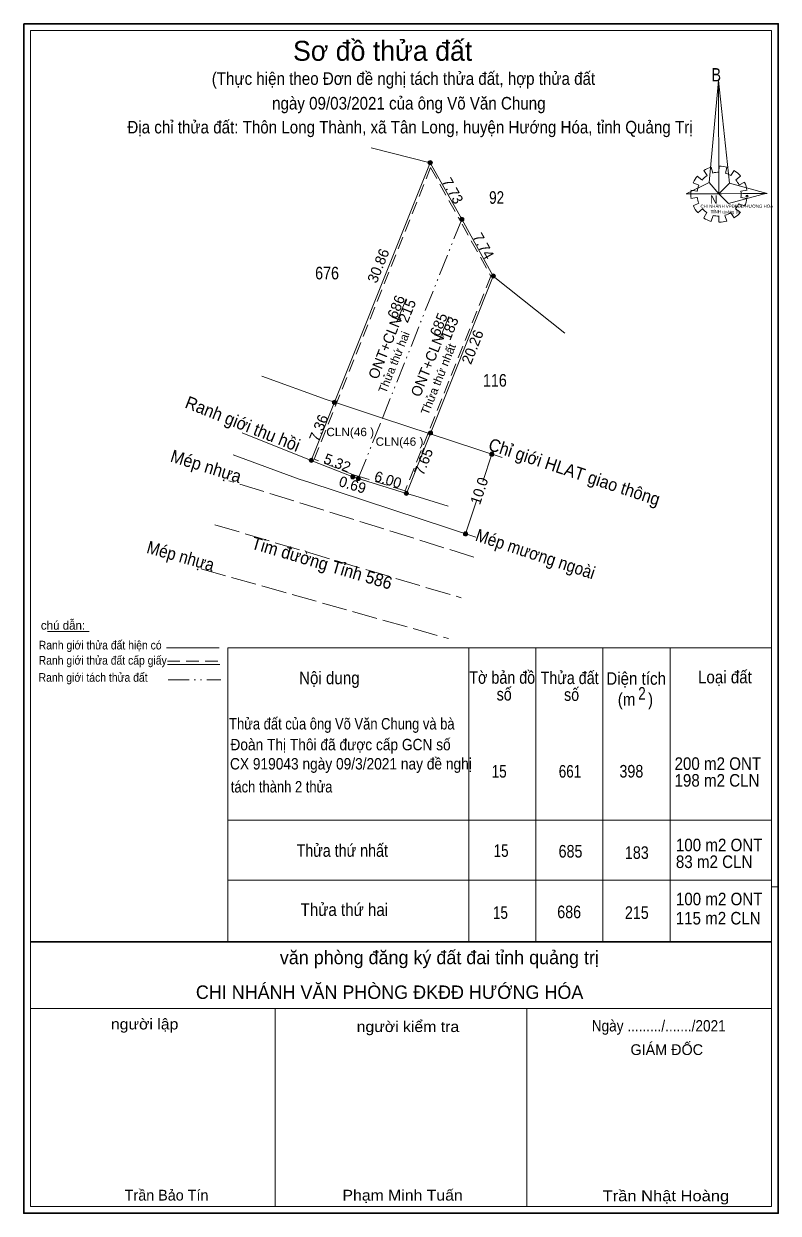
# Model space of a CAD drawing. Header units: metres. Extents: x 543489 to 544159, y 1834754 to 1834941.
# Drawn here: x 543488.5 to 543578.5, y 1834753.7 to 1834895.5 of the extents above; entities that cross this region are included whole.
import ezdxf
from ezdxf.enums import TextEntityAlignment as Align

# ---------------------------------------------------------------- set-up
doc = ezdxf.new("R2010")
doc.units = ezdxf.units.M
doc.header["$LTSCALE"] = 0.5
doc.header["$PDMODE"] = 32
doc.header["$PDSIZE"] = 0.25
for name, pattern in [('DASH_DOUBLE_DOT', [9.2, 5, -1.2, 0.3, -1.2, 0.3, -1.2]), ('LONG_DASHED', [7.5, 6, -1.5]), ('MEDIUM_DASHED', [4.5, 3, -1.5])]:
    doc.linetypes.add(name, pattern=pattern)
for name, color, linetype, lineweight in [('10', 7, 'Continuous', 13), ('13', 7, 'Continuous', 13), ('4', 7, 'Continuous', 13), ('5', 7, 'Continuous', 13)]:
    doc.layers.add(name, color=color, linetype=linetype, lineweight=lineweight)

msp = doc.modelspace()

# ---------------------------------------------------------------- hatches: boundary and pattern name
at = {"layer": '5'}
for points in [[(543537.2594, 1834878.9483, 1), (543536.7594, 1834878.9483, 1)], [(543541.0194, 1834872.1983, 1), (543540.5194, 1834872.1983, 1)], [(543544.7794, 1834865.4383, 1), (543544.2794, 1834865.4383, 1)], [(543525.8394, 1834850.3883, 1), (543525.3394, 1834850.3883, 1)], [(543537.2794, 1834846.7183, 1), (543536.7794, 1834846.7183, 1)], [(543544.6094, 1834844.1983, 1), (543544.1094, 1834844.1983, 1)], [(543523.0694, 1834843.4583, 1), (543522.5694, 1834843.4583, 1)], [(543528.0194, 1834841.4983, 1), (543527.5194, 1834841.4983, 1)], [(543528.6794, 1834841.2983, 1), (543528.1794, 1834841.2983, 1)], [(543534.4094, 1834839.5283, 1), (543533.9094, 1834839.5283, 1)], [(543541.4694, 1834834.6983, 1), (543540.9694, 1834834.6983, 1)]]:
    msp.add_hatch(color=256, dxfattribs=at).paths.add_polyline_path(points)

# ---------------------------------------------------------------- linework, layer by layer
at = {"layer": '10'}
for p, q in [((543522.82, 1834843.46), (543537.01, 1834878.95)), ((543544.53, 1834865.44), (543534.16, 1834839.53)), ((543528.42, 1834841.3), (543528.43, 1834841.3)), ((543528.43, 1834841.3), (543534.16, 1834839.53))]:
    msp.add_line(p, q, dxfattribs=at)
at = {"layer": '10', "linetype": 'DASH_DOUBLE_DOT'}
for p, q in [((543531.3, 1834848.5), (543540.77, 1834872.2)), ((543528.43, 1834841.3), (543531.31, 1834848.5))]:
    msp.add_line(p, q, dxfattribs=at)
at = {"layer": '10'}
for points in [[(543537.01, 1834878.95), (543540.77, 1834872.2), (543544.53, 1834865.44)], [(543522.82, 1834843.46), (543527.77, 1834841.5), (543528.43, 1834841.3)]]:
    msp.add_lwpolyline(points, dxfattribs=at)
at = {"layer": '13'}
for p, q in [((543533.08, 1834860.06), (543534.15, 1834862.71)), ((543538.15, 1834857.95), (543539.22, 1834860.6))]:
    msp.add_line(p, q, dxfattribs=at)
msp.add_lwpolyline([(543537, 1834846.63), (543531.31, 1834848.5), (543525.59, 1834850.39)], dxfattribs=at)
at = {"layer": '4'}
for p, q in [((543537.01, 1834878.95), (543529.98, 1834880.71)), ((543570.03, 1834877.41), (543569.63, 1834878)), ((543570.53, 1834878.41), (543570.7, 1834877.71)), ((543571.44, 1834877.82), (543571.47, 1834878.55)), ((543572.4, 1834878.41), (543572.23, 1834877.68)), ((543572.88, 1834877.41), (543573.28, 1834878)), ((543569.04, 1834876.27), (543568.39, 1834876.54)), ((543568.87, 1834877.36), (543569.42, 1834876.89)), ((543574, 1834877.36), (543573.45, 1834876.91)), ((543573.84, 1834876.29), (543574.5, 1834876.61)), ((543568.11, 1834875.66), (543568.83, 1834875.54)), ((543571.1, 1834875.22), (543571.79, 1834875.22)), ((543574.8, 1834875.66), (543574.06, 1834875.54)), ((543568.83, 1834874.81), (543568.11, 1834874.7)), ((543568.39, 1834873.81), (543569.04, 1834874.13)), ((543574.52, 1834873.79), (543573.8, 1834874.06)), ((543574.06, 1834874.81), (543574.8, 1834874.7)), ((543569.48, 1834873.45), (543568.91, 1834872.99)), ((543569.63, 1834872.38), (543570, 1834873.02)), ((543570.75, 1834872.67), (543570.53, 1834871.97)), ((543571.44, 1834871.85), (543571.44, 1834872.56)), ((543572.16, 1834872.67), (543572.38, 1834871.99)), ((543573.28, 1834872.38), (543572.88, 1834872.99)), ((543573.41, 1834873.45), (543574, 1834873.02)), ((543544.53, 1834865.44), (543553.08, 1834858.64)), ((543522.82, 1834843.46), (543514.58, 1834846.73)), ((543545.57, 1834843.8), (543537, 1834846.63)), ((543544.36, 1834844.2), (543543.29, 1834840.96)), ((543542.52, 1834838.62), (543541.22, 1834834.7)), ((543491.36, 1834823.05), (543496.33, 1834823.05)), ((543505.55, 1834821.13), (543511.82, 1834821.13)), ((543512.87, 1834821.12), (543577.73, 1834821.12)), ((543512.87, 1834821.12), (543512.87, 1834786.07)), ((543541.61, 1834821.12), (543541.61, 1834786.07)), ((543549.61, 1834821.12), (543549.61, 1834786.07)), ((543557.61, 1834821.12), (543557.61, 1834786.07)), ((543565.61, 1834821.12), (543565.61, 1834786.07)), ((543505.65, 1834819.12), (543511.91, 1834819.12)), ((543512.87, 1834800.55), (543577.73, 1834800.55)), ((543512.87, 1834793.41), (543577.73, 1834793.41)), ((543577.72, 1834792.62), (543578.52, 1834792.62)), ((543512.86, 1834786.07), (543577.72, 1834786.07)), ((543512.87, 1834786.07), (543577.73, 1834786.07)), ((543488.52, 1834785.29), (543488.52, 1834753.71)), ((543489.32, 1834778.13), (543577.72, 1834778.13)), ((543518.52, 1834778.13), (543518.52, 1834754.51)), ((543548.52, 1834778.13), (543548.52, 1834754.51))]:
    msp.add_line(p, q, dxfattribs=at)
at = {"layer": '4', "linetype": 'MEDIUM_DASHED'}
for p, q in [((543537.05, 1834878.37), (543540.49, 1834872.18)), ((543505.65, 1834819.54), (543511.96, 1834819.54))]:
    msp.add_line(p, q, dxfattribs=at)
at = {"layer": '4', "linetype": 'LONG_DASHED'}
for p, q in [((543542.21, 1834831.94), (543512.97, 1834841.04)), ((543511.33, 1834835.78), (543540.7, 1834827.08)), ((543509.7, 1834830.53), (543539.19, 1834822.21))]:
    msp.add_line(p, q, dxfattribs=at)
at = {"layer": '4', "linetype": 'DASH_DOUBLE_DOT'}
msp.add_line((543505.74, 1834817.31), (543512.04, 1834817.31), dxfattribs=at)
at = {"layer": '4', "lineweight": 35}
msp.add_line((543489.32, 1834786.07), (543577.72, 1834786.07), dxfattribs=at)
msp.add_lwpolyline([(543488.52, 1834895.51), (543578.52, 1834895.51), (543578.52, 1834753.71), (543488.52, 1834753.71)], close=True, dxfattribs=at)
at = {"layer": '4'}
for points in [[(543488.52, 1834753.71), (543488.52, 1834895.5), (543578.52, 1834895.5), (543578.52, 1834753.71)], [(543488.52, 1834753.71), (543488.52, 1834895.5), (543578.52, 1834895.5), (543578.52, 1834753.71)], [(543577.72, 1834786.07), (543577.72, 1834754.51), (543489.32, 1834754.51), (543489.32, 1834894.71), (543577.72, 1834894.71)], [(543571.4, 1834888.75), (543571.44, 1834875.25), (543570.27, 1834876.59)], [(543571.4, 1834888.75), (543571.44, 1834875.25), (543572.69, 1834876.5)], [(543567.52, 1834875.25), (543570.27, 1834876.59), (543571.44, 1834875.25)], [(543577.2, 1834875.29), (543571.44, 1834875.25), (543572.69, 1834876.5)], [(543577.16, 1834875.32), (543572.58, 1834874.09), (543571.44, 1834875.25)]]:
    msp.add_lwpolyline(points, close=True, dxfattribs=at)
at = {"layer": '4', "linetype": 'MEDIUM_DASHED'}
for points in [[(543528.51, 1834841.54), (543527.85, 1834841.74), (543523.15, 1834843.6), (543537.05, 1834878.37)], [(543540.81, 1834871.62), (543544.25, 1834865.42), (543536.77, 1834846.72), (543534.01, 1834839.84), (543528.51, 1834841.54)]]:
    msp.add_lwpolyline(points, dxfattribs=at)
at = {"layer": '4'}
for points in [[(543525.59, 1834850.39), (543524.61, 1834850.7), (543516.93, 1834853.52)], [(543542.43, 1834834.3), (543522.52, 1834840.87), (543521.38, 1834841.23), (543513.48, 1834844.13)], [(543534.16, 1834839.53), (543535.18, 1834839.22), (543539.14, 1834838.01)]]:
    msp.add_lwpolyline(points, dxfattribs=at)
for centre, major_axis, start_param, end_param in [((543571.4556, 1834875.2), (3.3649, 0), 1.84955988, 2.13900916), ((543571.4556, 1834875.2), (2.6372, 0), 1.56985589, 1.85611068), ((543571.4556, 1834875.2), (3.3649, 0), 1.27924208, 1.56332225), ((543571.4556, 1834875.2), (3.3649, 0), 0.71056237, 0.99687234), ((543571.4556, 1834875.2), (3.3649, 0), 2.43958176, 2.72400246), ((543571.4556, 1834875.2), (2.6372, 0), 2.13373541, 2.44496261), ((543571.4556, 1834875.2), (2.6372, 0), 1.00270906, 1.2755622), ((543571.4556, 1834875.2), (2.6372, 0), 0.42678376, 0.70646463), ((543571.4556, 1834875.2), (3.3649, 0), 0.1390515, 0.43393316), ((543571.4556, 1834875.2), (3.3649, 0), 3.00667928, 3.29139349), ((543571.4556, 1834875.2), (2.6372, 0), 2.72368549, 3.01515824), ((543571.4556, 1834875.2), (2.6372, 0), 6.13558388, 6.41618463), ((543571.4556, 1834875.2), (3.3649, 0), 3.56988637, 3.85691866), ((543571.4556, 1834875.2), (2.6372, 0), 3.28229955, 3.56105054), ((543571.4556, 1834875.2), (2.6372, 0), 5.56137327, 5.83951437), ((543571.4556, 1834875.2), (3.3649, 0), 5.85230288, 6.13839648), ((543571.4556, 1834875.2), (2.6372, 0), 3.86077574, 4.13258255), ((543571.4364, 1834875.18), (3.3649, 0), 4.1470906, 4.43659307), ((543571.4556, 1834875.2), (2.6372, 0), 4.43854677, 4.71314001), ((543571.4556, 1834875.2), (2.6372, 0), 4.99087134, 5.28933161), ((543571.4556, 1834875.2), (3.3649, 0), 5.28561416, 5.56798705), ((543571.4556, 1834875.2), (3.3649, 0), 4.71301008, 4.99761054)]:
    msp.add_ellipse(centre, major_axis=major_axis, ratio=0.995001, start_param=start_param, end_param=end_param, dxfattribs=at)
msp.add_point((543574.8, 1834874.97), dxfattribs=at)
at = {"layer": '5'}
for centre in [(543537.0094, 1834878.9483), (543540.7694, 1834872.1983), (543544.5294, 1834865.4383), (543525.5894, 1834850.3883), (543537.0294, 1834846.7183), (543544.3594, 1834844.1983), (543522.8194, 1834843.4583), (543527.7694, 1834841.4983), (543528.4294, 1834841.2983), (543534.1594, 1834839.5283), (543541.2194, 1834834.6983)]:
    msp.add_circle(centre, 0.25, dxfattribs=at)

# ---------------------------------------------------------------- texts
at = {"layer": '13'}
for s, p in [('686', (543533.5209, 1834861.5412)), ('215', (543534.8349, 1834861.0662)), ('685', (543538.5949, 1834859.4262)), ('ONT+CLN', (543532.1927, 1834856.6662)), ('183', (543539.9109, 1834858.9662)), ('ONT+CLN', (543537.2627, 1834854.5562))]:
    msp.add_text(s, height=1.25, rotation=68.035, dxfattribs=at).set_placement(p, align=Align.CENTER)
at = {"layer": '13', "width": 1.05}
for p in [(543527.46, 1834846.35), (543533.34, 1834845.2)]:
    msp.add_text('CLN(46 )', height=1, dxfattribs=at).set_placement(p, align=Align.CENTER)
at = {"layer": '4'}
msp.add_text('Sơ đồ thửa đất', height=2.38, dxfattribs=at).set_placement((543531.33, 1834891.1), align=Align.CENTER)
for s, height, width, p in [('(Thực hiện theo Đơn đề nghị tách thửa đất, hợp thửa đất ', 1.5, 0.9, (543534.065, 1834888.23)), ('ngày 09/03/2021 của ông Võ Văn Chung', 1.5, 0.9, (543534.455, 1834885.29)), ('Địa chỉ thửa đất: Thôn Long Thành, xã Tân Long, huyện Hướng Hóa, tỉnh Quảng Trị', 1.5, 0.9, (543534.59, 1834882.44)), ('92 ', 1.5, 0.8, (543545.15, 1834874.05)), ('676', 1.5, 0.85, (543524.7, 1834865.04)), ('116', 1.5, 0.85, (543544.72, 1834852.25)), ('Tờ bản đồ', 1.5, 0.85, (543545.595, 1834816.83)), ('Thửa đất ', 1.5, 0.85, (543553.87, 1834816.79)), (' số', 1.5, 0.85, (543545.595, 1834814.83)), ('số', 1.5, 0.85, (543553.87, 1834814.79)), ('Ngày ........./......./2021', 1.35, 0.9, (543564.265, 1834775.38))]:
    msp.add_text(s, height=height, dxfattribs=dict(at, width=width)).set_placement(p, align=Align.CENTER)
for s, height, width, p in [('B', 1.585, 0.8, (543570.56, 1834888.64)), ('N', 0.9904, 0.9, (543570.4, 1834874.07)), ('CHI NHÁNH VPĐKĐĐ-HƯỚNG HÓA', 0.3749, 0.95, (543569.25, 1834873.57)), ('TỈNH quảng trị', 0.375, 1.05, (543570.46, 1834872.92)), ('Ranh giới thửa đất hiện có ', 1.029, 0.9, (543490.31, 1834820.92)), ('Ranh giới thửa đất cấp giấy', 1.029, 0.9, (543490.3, 1834819.11)), ('Nội dung', 1.5, 0.9, (543521.36, 1834816.78)), ('Diện tích', 1.5, 0.9, (543558.01, 1834816.71)), ('Loại đất', 1.5, 0.9, (543568.95, 1834816.88)), ('Ranh giới tách thửa đất', 1.029, 0.9, (543490.29, 1834817.07)), ('(m   )', 1.5, 0.9, (543559.38, 1834814.22)), ('2', 1.5, 0.8, (543561.82, 1834814.93)), ('Thửa đất của ông Võ Văn Chung và bà', 1.36, 0.85, (543513.01, 1834811.38)), ('Đoàn Thị Thôi đã được cấp GCN số ', 1.36, 0.9, (543513.17, 1834808.9)), ('CX 919043 ngày 09/3/2021 nay đề nghị', 1.36, 0.9, (543513.12, 1834806.61)), ('15', 1.5, 0.8, (543544.34, 1834805.64)), ('661', 1.5, 0.8, (543552.34, 1834805.64)), ('398', 1.5, 0.85, (543559.58, 1834805.65)), ('200 m2 ONT', 1.5, 0.9, (543566.15, 1834806.56)), ('198 m2 CLN', 1.5, 0.9, (543566.15, 1834804.56)), ('tách thành 2 thửa', 1.36, 0.85, (543513.22, 1834803.87)), ('Thửa thứ nhất', 1.5, 0.85, (543521.06, 1834796.2)), ('15', 1.5, 0.8, (543544.57, 1834796.19)), ('685', 1.5, 0.85, (543552.32, 1834796.11)), ('183', 1.5, 0.85, (543560.23, 1834795.95)), ('100 m2 ONT', 1.5, 0.9, (543566.31, 1834796.86)), ('83 m2 CLN', 1.5, 0.9, (543566.31, 1834794.86)), ('100 m2 ONT', 1.5, 0.9, (543566.31, 1834790.42)), ('Thửa thứ hai', 1.5, 0.9, (543521.54, 1834789.15)), ('15', 1.5, 0.8, (543544.49, 1834788.8)), ('686', 1.5, 0.85, (543552.16, 1834788.88)), ('215', 1.5, 0.85, (543560.23, 1834788.8)), ('115 m2 CLN', 1.5, 0.9, (543566.29, 1834788.13))]:
    msp.add_text(s, height=height, dxfattribs=dict(at, width=width)).set_placement(p)
for s, rotation, p in [('7.73', 299.119, (543539.136, 1834875.2991)), ('7.74', 299.083, (543542.8017, 1834868.7088)), ('30.86', 68.223, (543531.3943, 1834866.4331)), ('20.26', 68.183, (543542.6357, 1834856.7527)), ('7.36', 68.141, (543524.2747, 1834847.0923)), ('5.32', 338.398, (543525.6949, 1834842.5822)), ('7.65', 68.199, (543536.7852, 1834843.0829)), ('0.69', 342.834, (543527.5555, 1834839.9518)), ('6.00', 342.834, (543531.7855, 1834840.5588)), ('10.0', 71.71, (543543.4453, 1834839.6289))]:
    msp.add_text(s, height=1.25, rotation=rotation, dxfattribs=at).set_placement(p, align=Align.CENTER)
for s, rotation, width, p in [('Ranh giới thu hồi', 338.355, 0.95, (543514.3684, 1834847.1196)), ('Chỉ giới HLAT giao thông', 341.726, 0.95, (543553.9698, 1834841.3814)), ('Mép nhựa', 342.713, 0.95, (543510.0471, 1834842.0522)), ('Mép mương ngoài', 341.726, 0.9, (543549.3248, 1834831.5902)), ('Tim đường Tỉnh 586', 343.5, 0.95, (543523.872, 1834830.5045)), ('Mép nhựa', 344.245, 0.9, (543507.0364, 1834831.3353))]:
    msp.add_text(s, height=1.5, rotation=rotation, dxfattribs=dict(at, width=width)).set_placement(p, align=Align.CENTER)
msp.add_text('chú dẫn:', height=1.029, dxfattribs=at).set_placement((543490.56, 1834823.28))
for s, height, p in [('văn phòng đăng ký đất đai tỉnh quảng trị', 1.6, (543557.13, 1834783.4)), ('CHI NHÁNH VĂN PHÒNG ĐKĐĐ HƯỚNG HÓA', 1.6, (543555.27, 1834779.26)), ('GIÁM ĐỐC', 1.28, (543569.55, 1834772.57)), ('Trần Bảo Tín', 1.28, (543510.55, 1834755.22))]:
    msp.add_text(s, height=height, dxfattribs=at).set_placement(p, align=Align.RIGHT)
for s, width, p in [('người lập', 1.1, (543506.96, 1834775.62)), ('người kiểm tra', 1.1, (543540.46, 1834775.31)), ('Phạm Minh Tuấn', 1.1, (543540.88, 1834755.22)), ('Trần Nhật Hoàng', 1.15, (543572.67, 1834755.14))]:
    msp.add_text(s, height=1.28, dxfattribs=dict(at, width=width)).set_placement(p, align=Align.RIGHT)
at = {"layer": '5'}
msp.add_text('Thửa thứ hai', height=1, rotation=68.219, dxfattribs=at).set_placement((543533.1482, 1834854.9845), align=Align.CENTER)
at = {"layer": '5', "width": 1.05}
msp.add_text('Thửa thứ nhất', height=1, rotation=68.199, dxfattribs=at).set_placement((543538.4357, 1834852.9593), align=Align.CENTER)

doc.saveas('drawing.dxf')
